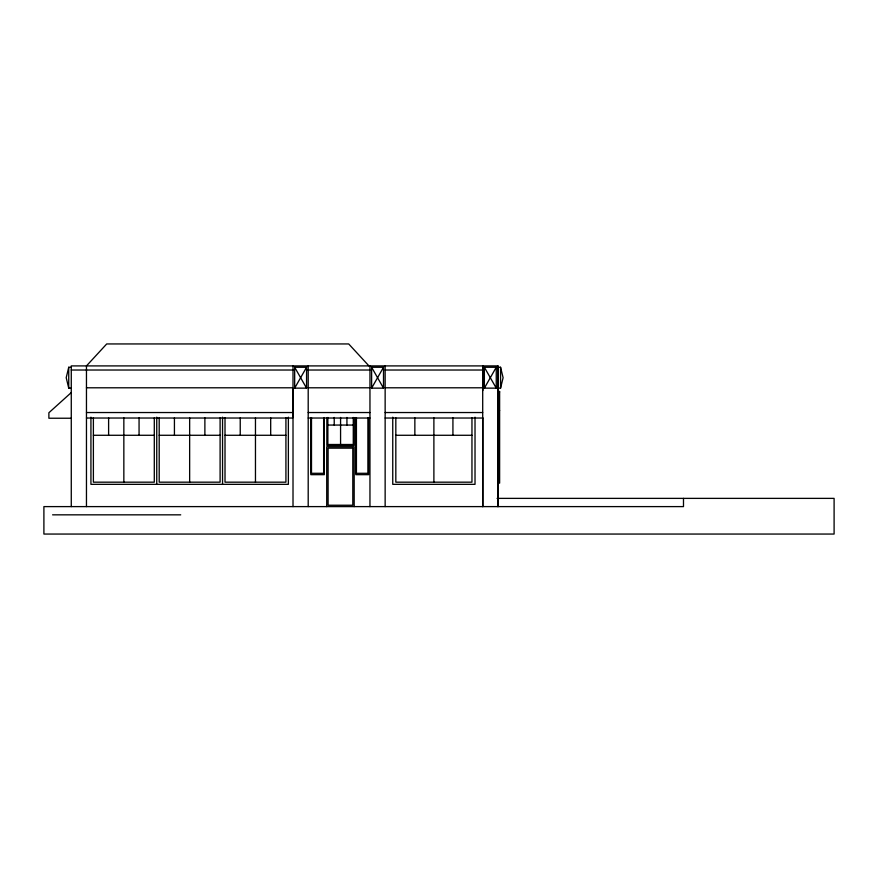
<?xml version="1.0" encoding="UTF-8"?>
<svg xmlns="http://www.w3.org/2000/svg" width="878" height="878" viewBox="0 0 878 878"><rect width="100%" height="100%" fill="white"/><g stroke="black" fill="none" stroke-linecap="round" stroke-linejoin="round"><path stroke-width="1.32" d="M71.272 367.267L68.736 367.267L66.212 377.705L68.736 388.142L71.272 388.142M498.046 388.142L500.57 388.142L503.105 377.705L500.57 367.267L498.046 367.267M294.668 388.142L306.565 367.267L294.668 367.267L294.668 388.142L306.565 388.142L306.565 367.267M371.613 388.142L383.51 367.267L371.613 367.267L371.613 388.142L383.51 388.142L383.51 367.267M484.36 388.142L496.257 367.267L484.36 367.267L484.36 388.142L496.257 388.142L496.257 367.267M71.25 392.587L48.883 412.748L48.883 418.235L71.107 418.235M71.272 370.022L293.482 370.022M307.135 370.022L369.956 370.022M385.146 370.022L482.856 370.022M86.461 387.791L292.692 387.791L292.692 418.027L86.461 418.027M308.2 387.791L369.956 387.791M385.146 387.791L482.659 387.791M497.574 391.401L499.626 391.401L499.626 483.119L497.574 483.119M497.574 391.961L499.626 391.961M497.574 410.465L499.626 410.465M86.461 412.539L292.692 412.539M308.2 412.539L369.956 412.539M385.146 412.539L482.659 412.539M308.2 418.027L369.956 418.027M385.146 418.027L482.659 418.027M327.867 425.062L353.274 425.062M93.386 435.279L154.298 435.279M159.192 435.279L220.104 435.279M225.009 435.279L285.921 435.279M395.824 435.279L471.958 435.279M497.08 498.375L834.1 498.375L834.1 534.054L43.9 534.054L43.9 506.606L683.49 506.606L683.49 498.375M52.592 514.837L180.714 514.837M368.947 365.906L348.698 343.946L106.71 343.946L86.461 365.906L86.461 506.606M484.36 367.267L496.257 388.142M371.613 367.267L383.51 388.142M294.668 367.267L306.565 388.142M500.57 367.267L500.57 388.142M498.046 506.606L498.046 365.906L71.272 365.906L71.272 506.606M497.892 365.906L497.892 506.606M482.856 365.906L482.856 390.49M482.856 417.818L482.856 506.606M482.702 365.906L482.702 506.606M475.02 417.171L475.02 484.338L392.751 484.338L392.751 417.171M471.958 417.873L471.958 482.176L395.824 482.176L395.824 417.873M452.927 417.873L452.927 435.279M433.886 417.873L433.886 482.176M414.855 417.873L414.855 435.279M385.146 365.906L385.146 506.606M369.956 365.906L369.956 506.606M368.595 417.544L368.595 474.669L355.777 474.669L355.777 417.544M367.959 417.577L367.959 473.297L356.424 473.297L356.424 417.577M354.306 418.027L354.306 445.398L326.846 445.398L326.846 418.027M354.174 506.606L354.174 446.759L326.726 446.759L326.726 506.606M353.274 417.456L353.274 444.498L327.867 444.498L327.867 417.456M346.931 417.456L346.931 425.062M340.576 417.456L340.576 444.498M334.222 417.456L334.222 425.062M324.311 417.544L324.311 474.669L310.812 474.669L310.812 417.544M323.642 417.577L323.642 473.297L311.492 473.297L311.492 417.577M308.2 365.906L308.2 506.606M293.011 365.906L293.011 506.606M288.368 417.171L288.368 484.338L90.928 484.338L90.928 417.171M285.921 417.873L285.921 482.176L225.009 482.176L225.009 417.873M270.687 417.873L270.687 435.279M255.465 417.873L255.465 482.176M240.232 417.873L240.232 435.279M222.551 417.171L222.551 484.338M220.104 417.873L220.104 482.176L159.192 482.176L159.192 417.873M204.881 417.873L204.881 435.279M189.648 417.873L189.648 482.176M174.426 417.873L174.426 435.279M156.745 417.171L156.745 484.338M154.298 417.873L154.298 482.176L93.386 482.176L93.386 417.873M139.064 417.873L139.064 435.279M123.842 417.873L123.842 482.176M108.609 417.873L108.609 435.279M68.736 367.267L68.736 388.142M352.802 448.153L328.098 448.153L328.098 505.234L352.802 505.234L352.802 448.153"/></g></svg>
